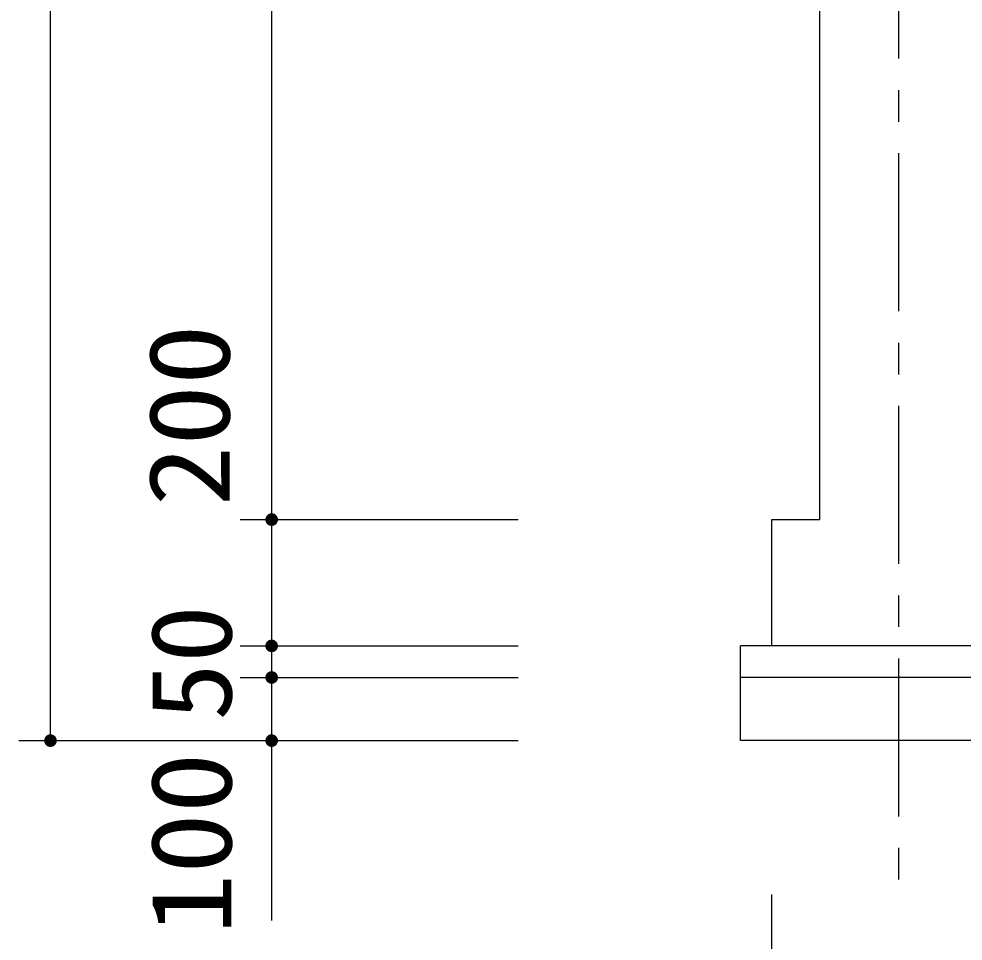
# Model space of a CAD drawing. Units: millimetres, scale not verified. Extents: x -14850 to 14850, y -10500 to 10500.
# Drawn here: x -1468 to 26, y -6492 to -5032 of the extents above; entities that cross this region are included whole.
import ezdxf
from ezdxf.enums import TextEntityAlignment as Align

# ---------------------------------------------------------------- set-up
doc = ezdxf.new("R2010")
doc.units = ezdxf.units.MM
doc.header["$LTSCALE"] = 50
doc.linetypes.add('CHAIN1', pattern=[8, 5, -1, 1, -1])
doc.layers.add('0-0_製作', color=5, linetype='Continuous', lineweight=25)
doc.layers.add('0-3_機器', color=3, linetype='Continuous', lineweight=25)
doc.styles.add('ＭＳ ゴシック', font='')
doc.styles.get('ＭＳ ゴシック').set_extended_font_data('MS Gothic')

msp = doc.modelspace()

# ---------------------------------------------------------------- linework, layer by layer
at = {"layer": '0-0_製作', "color": 2}
for p, q in [((-1418.22, -6174.86), (-1418.22, -3044.86)), ((-1068.22, -3294.86), (-1068.22, -5824.86)), ((-1118.22, -5824.86), (-678.28, -5824.86)), ((-1068.22, -5824.86), (-1068.22, -6024.86)), ((-1118.22, -6024.86), (-678.28, -6024.86)), ((-1068.22, -6024.86), (-1068.22, -6074.86)), ((-1118.22, -6074.86), (-678.28, -6074.86)), ((-1068.22, -6074.86), (-1068.22, -6174.86)), ((-1468.22, -6174.86), (-678.28, -6174.86)), ((-1068.22, -6174.86), (-1068.22, -6459.82)), ((-276.46, -7321.42), (-276.46, -6418.6))]:
    msp.add_line(p, q, dxfattribs=at)
at = {"layer": '0-0_製作'}
for points in [[(-1078.2, -5824.23), (-1068.22, -5824.86), (-1078.22, -5824.86)], [(-1078.22, -5824.86), (-1068.22, -5824.86), (-1078.14, -5826.11)], [(-1078.04, -5822.98), (-1068.22, -5824.86), (-1078.2, -5824.23)], [(-1078.14, -5826.11), (-1068.22, -5824.86), (-1077.91, -5827.34)], [(-1078.04, -5822.98), (-1068.22, -5814.86), (-1068.22, -5824.86)], [(-1077.73, -5821.77), (-1068.22, -5814.86), (-1078.04, -5822.98)], [(-1077.91, -5827.34), (-1068.22, -5824.86), (-1077.52, -5828.54)], [(-1077.27, -5820.6), (-1068.22, -5814.86), (-1077.73, -5821.77)], [(-1077.52, -5828.54), (-1068.22, -5824.86), (-1076.98, -5829.67)], [(-1076.66, -5819.5), (-1068.22, -5814.86), (-1077.27, -5820.6)], [(-1076.98, -5829.67), (-1068.22, -5824.86), (-1076.31, -5830.73)], [(-1075.93, -5818.48), (-1068.22, -5814.86), (-1076.66, -5819.5)], [(-1076.31, -5830.73), (-1068.22, -5824.86), (-1075.51, -5831.7)], [(-1075.07, -5817.57), (-1068.22, -5814.86), (-1075.93, -5818.48)], [(-1075.51, -5831.7), (-1068.22, -5824.86), (-1074.6, -5832.56)], [(-1074.1, -5816.77), (-1068.22, -5814.86), (-1075.07, -5817.57)], [(-1074.6, -5832.56), (-1068.22, -5824.86), (-1073.58, -5833.3)], [(-1073.04, -5816.09), (-1068.22, -5814.86), (-1074.1, -5816.77)], [(-1073.58, -5833.3), (-1068.22, -5824.86), (-1072.48, -5833.91)], [(-1071.9, -5815.56), (-1068.22, -5814.86), (-1073.04, -5816.09)], [(-1072.48, -5833.91), (-1068.22, -5824.86), (-1068.22, -5834.86)], [(-1070.71, -5815.17), (-1068.22, -5814.86), (-1071.9, -5815.56)], [(-1069.47, -5814.94), (-1068.22, -5814.86), (-1070.71, -5815.17)], [(-1068.22, -5814.86), (-1058.22, -5824.86), (-1068.22, -5824.86)], [(-1068.22, -5814.86), (-1058.3, -5823.6), (-1058.22, -5824.86)], [(-1068.22, -5814.86), (-1058.54, -5822.37), (-1058.3, -5823.6)], [(-1068.22, -5814.86), (-1058.92, -5821.18), (-1058.54, -5822.37)], [(-1068.22, -5814.86), (-1059.46, -5820.04), (-1058.92, -5821.18)], [(-1068.22, -5814.86), (-1060.13, -5818.98), (-1059.46, -5820.04)], [(-1068.22, -5814.86), (-1060.93, -5818.01), (-1060.13, -5818.98)], [(-1068.22, -5814.86), (-1061.85, -5817.15), (-1060.93, -5818.01)], [(-1068.22, -5814.86), (-1062.86, -5816.41), (-1061.85, -5817.15)], [(-1068.22, -5814.86), (-1063.96, -5815.81), (-1062.86, -5816.41)], [(-1068.22, -5814.86), (-1065.13, -5815.35), (-1063.96, -5815.81)], [(-1067.59, -5814.88), (-1065.13, -5815.35), (-1068.22, -5814.86)], [(-1068.22, -5824.86), (-1066.97, -5834.78), (-1068.22, -5834.86)], [(-1068.22, -5824.86), (-1065.73, -5834.54), (-1066.97, -5834.78)], [(-1068.22, -5824.86), (-1064.54, -5834.15), (-1065.73, -5834.54)], [(-1068.22, -5824.86), (-1063.4, -5833.62), (-1064.54, -5834.15)], [(-1068.22, -5824.86), (-1062.34, -5832.95), (-1063.4, -5833.62)], [(-1068.22, -5824.86), (-1061.38, -5832.15), (-1062.34, -5832.95)], [(-1068.22, -5824.86), (-1060.52, -5831.23), (-1061.38, -5832.15)], [(-1068.22, -5824.86), (-1059.78, -5830.22), (-1060.52, -5831.23)], [(-1068.22, -5824.86), (-1059.17, -5829.11), (-1059.78, -5830.22)], [(-1068.22, -5824.86), (-1058.71, -5827.95), (-1059.17, -5829.11)], [(-1068.22, -5824.86), (-1058.4, -5826.73), (-1058.71, -5827.95)], [(-1068.22, -5824.86), (-1058.24, -5825.48), (-1058.4, -5826.73)], [(-1058.22, -5824.86), (-1058.24, -5825.48), (-1068.22, -5824.86)], [(-1067.59, -5814.88), (-1066.35, -5815.03), (-1065.13, -5815.35)], [(-1072.48, -5833.91), (-1068.22, -5834.86), (-1071.31, -5834.37)], [(-1071.31, -5834.37), (-1068.85, -5834.84), (-1070.09, -5834.68)], [(-1071.31, -5834.37), (-1068.22, -5834.86), (-1068.85, -5834.84)], [(-1078.04, -6022.98), (-1068.22, -6014.86), (-1068.22, -6024.86)], [(-1077.73, -6021.77), (-1068.22, -6014.86), (-1078.04, -6022.98)], [(-1077.27, -6020.6), (-1068.22, -6014.86), (-1077.73, -6021.77)], [(-1076.66, -6019.5), (-1068.22, -6014.86), (-1077.27, -6020.6)], [(-1075.93, -6018.48), (-1068.22, -6014.86), (-1076.66, -6019.5)], [(-1075.07, -6017.57), (-1068.22, -6014.86), (-1075.93, -6018.48)], [(-1074.1, -6016.77), (-1068.22, -6014.86), (-1075.07, -6017.57)], [(-1073.04, -6016.09), (-1068.22, -6014.86), (-1074.1, -6016.77)], [(-1071.9, -6015.56), (-1068.22, -6014.86), (-1073.04, -6016.09)], [(-1070.71, -6015.17), (-1068.22, -6014.86), (-1071.9, -6015.56)], [(-1069.47, -6014.94), (-1068.22, -6014.86), (-1070.71, -6015.17)], [(-1068.22, -6014.86), (-1058.22, -6024.86), (-1068.22, -6024.86)], [(-1068.22, -6014.86), (-1058.3, -6023.6), (-1058.22, -6024.86)], [(-1068.22, -6014.86), (-1058.54, -6022.37), (-1058.3, -6023.6)], [(-1068.22, -6014.86), (-1058.92, -6021.18), (-1058.54, -6022.37)], [(-1068.22, -6014.86), (-1059.46, -6020.04), (-1058.92, -6021.18)], [(-1068.22, -6014.86), (-1060.13, -6018.98), (-1059.46, -6020.04)], [(-1068.22, -6014.86), (-1060.93, -6018.01), (-1060.13, -6018.98)], [(-1068.22, -6014.86), (-1061.85, -6017.15), (-1060.93, -6018.01)], [(-1068.22, -6014.86), (-1062.86, -6016.41), (-1061.85, -6017.15)], [(-1068.22, -6014.86), (-1063.96, -6015.81), (-1062.86, -6016.41)], [(-1068.22, -6014.86), (-1065.13, -6015.35), (-1063.96, -6015.81)], [(-1067.59, -6014.88), (-1065.13, -6015.35), (-1068.22, -6014.86)], [(-1067.59, -6014.88), (-1066.35, -6015.03), (-1065.13, -6015.35)], [(-1078.2, -6024.23), (-1068.22, -6024.86), (-1078.22, -6024.86)], [(-1078.22, -6024.86), (-1068.22, -6024.86), (-1078.14, -6026.11)], [(-1078.04, -6022.98), (-1068.22, -6024.86), (-1078.2, -6024.23)], [(-1078.14, -6026.11), (-1068.22, -6024.86), (-1077.91, -6027.34)], [(-1077.91, -6027.34), (-1068.22, -6024.86), (-1077.52, -6028.54)], [(-1077.52, -6028.54), (-1068.22, -6024.86), (-1076.98, -6029.67)], [(-1076.98, -6029.67), (-1068.22, -6024.86), (-1076.31, -6030.74)], [(-1076.31, -6030.74), (-1068.22, -6024.86), (-1075.51, -6031.7)], [(-1075.51, -6031.7), (-1068.22, -6024.86), (-1074.6, -6032.56)], [(-1074.6, -6032.56), (-1068.22, -6024.86), (-1073.58, -6033.3)], [(-1073.58, -6033.3), (-1068.22, -6024.86), (-1072.48, -6033.91)], [(-1072.48, -6033.91), (-1068.22, -6024.86), (-1068.22, -6034.86)], [(-1072.48, -6033.91), (-1068.22, -6034.86), (-1071.31, -6034.37)], [(-1071.31, -6034.37), (-1068.85, -6034.84), (-1070.09, -6034.68)], [(-1071.31, -6034.37), (-1068.22, -6034.86), (-1068.85, -6034.84)], [(-1068.22, -6024.86), (-1066.97, -6034.78), (-1068.22, -6034.86)], [(-1068.22, -6024.86), (-1065.73, -6034.54), (-1066.97, -6034.78)], [(-1068.22, -6024.86), (-1064.54, -6034.16), (-1065.73, -6034.54)], [(-1068.22, -6024.86), (-1063.4, -6033.62), (-1064.54, -6034.16)], [(-1068.22, -6024.86), (-1062.34, -6032.95), (-1063.4, -6033.62)], [(-1068.22, -6024.86), (-1061.38, -6032.15), (-1062.34, -6032.95)], [(-1068.22, -6024.86), (-1060.52, -6031.23), (-1061.38, -6032.15)], [(-1068.22, -6024.86), (-1059.78, -6030.22), (-1060.52, -6031.23)], [(-1068.22, -6024.86), (-1059.17, -6029.12), (-1059.78, -6030.22)], [(-1068.22, -6024.86), (-1058.71, -6027.95), (-1059.17, -6029.12)], [(-1068.22, -6024.86), (-1058.4, -6026.73), (-1058.71, -6027.95)], [(-1068.22, -6024.86), (-1058.24, -6025.49), (-1058.4, -6026.73)], [(-1058.22, -6024.86), (-1058.24, -6025.49), (-1068.22, -6024.86)], [(-1078.04, -6072.98), (-1068.22, -6064.86), (-1068.22, -6074.86)], [(-1077.73, -6071.77), (-1068.22, -6064.86), (-1078.04, -6072.98)], [(-1077.27, -6070.6), (-1068.22, -6064.86), (-1077.73, -6071.77)], [(-1076.66, -6069.5), (-1068.22, -6064.86), (-1077.27, -6070.6)], [(-1075.93, -6068.48), (-1068.22, -6064.86), (-1076.66, -6069.5)], [(-1075.07, -6067.57), (-1068.22, -6064.86), (-1075.93, -6068.48)], [(-1074.1, -6066.77), (-1068.22, -6064.86), (-1075.07, -6067.57)], [(-1073.04, -6066.09), (-1068.22, -6064.86), (-1074.1, -6066.77)], [(-1071.9, -6065.56), (-1068.22, -6064.86), (-1073.04, -6066.09)], [(-1070.71, -6065.17), (-1068.22, -6064.86), (-1071.9, -6065.56)], [(-1069.47, -6064.94), (-1068.22, -6064.86), (-1070.71, -6065.17)], [(-1068.22, -6064.86), (-1058.22, -6074.86), (-1068.22, -6074.86)], [(-1068.22, -6064.86), (-1058.3, -6073.6), (-1058.22, -6074.86)], [(-1068.22, -6064.86), (-1058.54, -6072.37), (-1058.3, -6073.6)], [(-1068.22, -6064.86), (-1058.92, -6071.18), (-1058.54, -6072.37)], [(-1068.22, -6064.86), (-1059.46, -6070.04), (-1058.92, -6071.18)], [(-1068.22, -6064.86), (-1060.13, -6068.98), (-1059.46, -6070.04)], [(-1068.22, -6064.86), (-1060.93, -6068.01), (-1060.13, -6068.98)], [(-1068.22, -6064.86), (-1061.85, -6067.15), (-1060.93, -6068.01)], [(-1068.22, -6064.86), (-1062.86, -6066.41), (-1061.85, -6067.15)], [(-1068.22, -6064.86), (-1063.96, -6065.81), (-1062.86, -6066.41)], [(-1068.22, -6064.86), (-1065.13, -6065.35), (-1063.96, -6065.81)], [(-1067.59, -6064.88), (-1065.13, -6065.35), (-1068.22, -6064.86)], [(-1067.59, -6064.88), (-1066.35, -6065.03), (-1065.13, -6065.35)], [(-1078.2, -6074.23), (-1068.22, -6074.86), (-1078.22, -6074.86)], [(-1078.22, -6074.86), (-1068.22, -6074.86), (-1078.14, -6076.11)], [(-1078.04, -6072.98), (-1068.22, -6074.86), (-1078.2, -6074.23)], [(-1078.14, -6076.11), (-1068.22, -6074.86), (-1077.91, -6077.34)], [(-1077.91, -6077.34), (-1068.22, -6074.86), (-1077.52, -6078.54)], [(-1077.52, -6078.54), (-1068.22, -6074.86), (-1076.98, -6079.67)], [(-1076.98, -6079.67), (-1068.22, -6074.86), (-1076.31, -6080.74)], [(-1076.31, -6080.74), (-1068.22, -6074.86), (-1075.51, -6081.7)], [(-1075.51, -6081.7), (-1068.22, -6074.86), (-1074.6, -6082.56)], [(-1074.6, -6082.56), (-1068.22, -6074.86), (-1073.58, -6083.3)], [(-1073.58, -6083.3), (-1068.22, -6074.86), (-1072.48, -6083.91)], [(-1072.48, -6083.91), (-1068.22, -6074.86), (-1068.22, -6084.86)], [(-1068.22, -6074.86), (-1066.97, -6084.78), (-1068.22, -6084.86)], [(-1068.22, -6074.86), (-1065.73, -6084.54), (-1066.97, -6084.78)], [(-1068.22, -6074.86), (-1064.54, -6084.16), (-1065.73, -6084.54)], [(-1068.22, -6074.86), (-1063.4, -6083.62), (-1064.54, -6084.16)], [(-1068.22, -6074.86), (-1062.34, -6082.95), (-1063.4, -6083.62)], [(-1068.22, -6074.86), (-1061.38, -6082.15), (-1062.34, -6082.95)], [(-1068.22, -6074.86), (-1060.52, -6081.23), (-1061.38, -6082.15)], [(-1068.22, -6074.86), (-1059.78, -6080.22), (-1060.52, -6081.23)], [(-1068.22, -6074.86), (-1059.17, -6079.12), (-1059.78, -6080.22)], [(-1068.22, -6074.86), (-1058.71, -6077.95), (-1059.17, -6079.12)], [(-1068.22, -6074.86), (-1058.4, -6076.73), (-1058.71, -6077.95)], [(-1068.22, -6074.86), (-1058.24, -6075.49), (-1058.4, -6076.73)], [(-1058.22, -6074.86), (-1058.24, -6075.49), (-1068.22, -6074.86)], [(-1072.48, -6083.91), (-1068.22, -6084.86), (-1071.31, -6084.37)], [(-1071.31, -6084.37), (-1068.85, -6084.84), (-1070.09, -6084.68)], [(-1071.31, -6084.37), (-1068.22, -6084.86), (-1068.85, -6084.84)], [(-1427.73, -6171.77), (-1418.22, -6164.86), (-1418.22, -6174.86)], [(-1427.27, -6170.6), (-1418.22, -6164.86), (-1427.73, -6171.77)], [(-1426.66, -6169.5), (-1418.22, -6164.86), (-1427.27, -6170.6)], [(-1425.93, -6168.48), (-1418.22, -6164.86), (-1426.66, -6169.5)], [(-1425.07, -6167.57), (-1418.22, -6164.86), (-1425.93, -6168.48)], [(-1424.1, -6166.77), (-1418.22, -6164.86), (-1425.07, -6167.57)], [(-1423.04, -6166.09), (-1418.22, -6164.86), (-1424.1, -6166.77)], [(-1421.9, -6165.56), (-1418.22, -6164.86), (-1423.04, -6166.09)], [(-1420.71, -6165.17), (-1418.22, -6164.86), (-1421.9, -6165.56)], [(-1419.47, -6164.94), (-1418.22, -6164.86), (-1420.71, -6165.17)], [(-1418.22, -6164.86), (-1408.22, -6174.86), (-1418.22, -6174.86)], [(-1418.22, -6164.86), (-1408.3, -6173.6), (-1408.22, -6174.86)], [(-1418.22, -6164.86), (-1408.54, -6172.37), (-1408.3, -6173.6)], [(-1418.22, -6164.86), (-1408.92, -6171.18), (-1408.54, -6172.37)], [(-1418.22, -6164.86), (-1409.46, -6170.04), (-1408.92, -6171.18)], [(-1418.22, -6164.86), (-1410.13, -6168.98), (-1409.46, -6170.04)], [(-1418.22, -6164.86), (-1410.93, -6168.01), (-1410.13, -6168.98)], [(-1418.22, -6164.86), (-1411.85, -6167.15), (-1410.93, -6168.01)], [(-1418.22, -6164.86), (-1412.86, -6166.41), (-1411.85, -6167.15)], [(-1418.22, -6164.86), (-1413.96, -6165.81), (-1412.86, -6166.41)], [(-1417.59, -6164.88), (-1413.96, -6165.81), (-1418.22, -6164.86)], [(-1417.59, -6164.88), (-1415.13, -6165.35), (-1413.96, -6165.81)], [(-1416.35, -6165.03), (-1415.13, -6165.35), (-1417.59, -6164.88)], [(-1078.04, -6172.98), (-1068.22, -6164.86), (-1068.22, -6174.86)], [(-1077.73, -6171.77), (-1068.22, -6164.86), (-1078.04, -6172.98)], [(-1077.27, -6170.6), (-1068.22, -6164.86), (-1077.73, -6171.77)], [(-1076.66, -6169.5), (-1068.22, -6164.86), (-1077.27, -6170.6)], [(-1075.93, -6168.48), (-1068.22, -6164.86), (-1076.66, -6169.5)], [(-1075.07, -6167.57), (-1068.22, -6164.86), (-1075.93, -6168.48)], [(-1074.1, -6166.77), (-1068.22, -6164.86), (-1075.07, -6167.57)], [(-1073.04, -6166.09), (-1068.22, -6164.86), (-1074.1, -6166.77)], [(-1071.9, -6165.56), (-1068.22, -6164.86), (-1073.04, -6166.09)], [(-1070.71, -6165.17), (-1068.22, -6164.86), (-1071.9, -6165.56)], [(-1069.47, -6164.94), (-1068.22, -6164.86), (-1070.71, -6165.17)], [(-1068.22, -6164.86), (-1058.22, -6174.86), (-1068.22, -6174.86)], [(-1068.22, -6164.86), (-1058.3, -6173.6), (-1058.22, -6174.86)], [(-1068.22, -6164.86), (-1058.54, -6172.37), (-1058.3, -6173.6)], [(-1068.22, -6164.86), (-1058.92, -6171.18), (-1058.54, -6172.37)], [(-1068.22, -6164.86), (-1059.46, -6170.04), (-1058.92, -6171.18)], [(-1068.22, -6164.86), (-1060.13, -6168.98), (-1059.46, -6170.04)], [(-1068.22, -6164.86), (-1060.93, -6168.01), (-1060.13, -6168.98)], [(-1068.22, -6164.86), (-1061.85, -6167.15), (-1060.93, -6168.01)], [(-1068.22, -6164.86), (-1062.86, -6166.41), (-1061.85, -6167.15)], [(-1068.22, -6164.86), (-1063.96, -6165.81), (-1062.86, -6166.41)], [(-1068.22, -6164.86), (-1065.13, -6165.35), (-1063.96, -6165.81)], [(-1067.59, -6164.88), (-1065.13, -6165.35), (-1068.22, -6164.86)], [(-1067.59, -6164.88), (-1066.35, -6165.03), (-1065.13, -6165.35)], [(-1428.2, -6174.23), (-1418.22, -6174.86), (-1428.22, -6174.86)], [(-1428.22, -6174.86), (-1418.22, -6174.86), (-1428.14, -6176.11)], [(-1428.04, -6172.98), (-1418.22, -6174.86), (-1428.2, -6174.23)], [(-1428.14, -6176.11), (-1418.22, -6174.86), (-1427.91, -6177.34)], [(-1427.73, -6171.77), (-1418.22, -6174.86), (-1428.04, -6172.98)], [(-1427.91, -6177.34), (-1418.22, -6174.86), (-1427.52, -6178.54)], [(-1427.52, -6178.54), (-1418.22, -6174.86), (-1426.98, -6179.67)], [(-1426.98, -6179.67), (-1418.22, -6174.86), (-1426.31, -6180.73)], [(-1426.31, -6180.73), (-1418.22, -6174.86), (-1425.51, -6181.7)], [(-1425.51, -6181.7), (-1418.22, -6174.86), (-1424.6, -6182.56)], [(-1424.6, -6182.56), (-1418.22, -6174.86), (-1423.58, -6183.3)], [(-1423.58, -6183.3), (-1418.22, -6174.86), (-1418.22, -6184.86)], [(-1423.58, -6183.3), (-1418.22, -6184.86), (-1422.48, -6183.91)], [(-1422.48, -6183.91), (-1418.85, -6184.84), (-1421.31, -6184.37)], [(-1422.48, -6183.91), (-1418.22, -6184.86), (-1418.85, -6184.84)], [(-1421.31, -6184.37), (-1418.85, -6184.84), (-1420.09, -6184.68)], [(-1418.22, -6174.86), (-1416.97, -6184.78), (-1418.22, -6184.86)], [(-1418.22, -6174.86), (-1415.73, -6184.54), (-1416.97, -6184.78)], [(-1418.22, -6174.86), (-1414.54, -6184.15), (-1415.73, -6184.54)], [(-1418.22, -6174.86), (-1413.4, -6183.62), (-1414.54, -6184.15)], [(-1418.22, -6174.86), (-1412.34, -6182.95), (-1413.4, -6183.62)], [(-1418.22, -6174.86), (-1411.38, -6182.15), (-1412.34, -6182.95)], [(-1418.22, -6174.86), (-1410.52, -6181.23), (-1411.38, -6182.15)], [(-1418.22, -6174.86), (-1409.78, -6180.22), (-1410.52, -6181.23)], [(-1418.22, -6174.86), (-1409.17, -6179.11), (-1409.78, -6180.22)], [(-1418.22, -6174.86), (-1408.71, -6177.95), (-1409.17, -6179.11)], [(-1418.22, -6174.86), (-1408.4, -6176.73), (-1408.71, -6177.95)], [(-1408.22, -6174.86), (-1408.4, -6176.73), (-1418.22, -6174.86)], [(-1408.22, -6174.86), (-1408.24, -6175.48), (-1408.4, -6176.73)], [(-1078.2, -6174.23), (-1068.22, -6174.86), (-1078.22, -6174.86)], [(-1078.22, -6174.86), (-1068.22, -6174.86), (-1078.14, -6176.11)], [(-1078.04, -6172.98), (-1068.22, -6174.86), (-1078.2, -6174.23)], [(-1078.14, -6176.11), (-1068.22, -6174.86), (-1077.91, -6177.34)], [(-1077.91, -6177.34), (-1068.22, -6174.86), (-1077.52, -6178.54)], [(-1077.52, -6178.54), (-1068.22, -6174.86), (-1076.98, -6179.67)], [(-1076.98, -6179.67), (-1068.22, -6174.86), (-1076.31, -6180.73)], [(-1076.31, -6180.73), (-1068.22, -6174.86), (-1075.51, -6181.7)], [(-1075.51, -6181.7), (-1068.22, -6174.86), (-1074.6, -6182.56)], [(-1074.6, -6182.56), (-1068.22, -6174.86), (-1073.58, -6183.3)], [(-1073.58, -6183.3), (-1068.22, -6174.86), (-1072.48, -6183.91)], [(-1072.48, -6183.91), (-1068.22, -6174.86), (-1068.22, -6184.86)], [(-1072.48, -6183.91), (-1068.22, -6184.86), (-1071.31, -6184.37)], [(-1071.31, -6184.37), (-1068.85, -6184.84), (-1070.09, -6184.68)], [(-1071.31, -6184.37), (-1068.22, -6184.86), (-1068.85, -6184.84)], [(-1068.22, -6174.86), (-1066.97, -6184.78), (-1068.22, -6184.86)], [(-1068.22, -6174.86), (-1065.73, -6184.54), (-1066.97, -6184.78)], [(-1068.22, -6174.86), (-1064.54, -6184.15), (-1065.73, -6184.54)], [(-1068.22, -6174.86), (-1063.4, -6183.62), (-1064.54, -6184.15)], [(-1068.22, -6174.86), (-1062.34, -6182.95), (-1063.4, -6183.62)], [(-1068.22, -6174.86), (-1061.38, -6182.15), (-1062.34, -6182.95)], [(-1068.22, -6174.86), (-1060.52, -6181.23), (-1061.38, -6182.15)], [(-1068.22, -6174.86), (-1059.78, -6180.22), (-1060.52, -6181.23)], [(-1068.22, -6174.86), (-1059.17, -6179.11), (-1059.78, -6180.22)], [(-1068.22, -6174.86), (-1058.71, -6177.95), (-1059.17, -6179.11)], [(-1068.22, -6174.86), (-1058.4, -6176.73), (-1058.71, -6177.95)], [(-1068.22, -6174.86), (-1058.24, -6175.48), (-1058.4, -6176.73)], [(-1058.22, -6174.86), (-1058.24, -6175.48), (-1068.22, -6174.86)]]:
    msp.add_solid(points, dxfattribs=at)
at = {"layer": '0-3_機器', "color": 2, "linetype": 'CHAIN1'}
msp.add_line((-76.46, -2844.86), (-76.46, -6394.55), dxfattribs=at)
at = {"layer": '0-3_機器', "color": 2}
for p, q in [((-201.46, -3244.86), (-201.46, -5824.86)), ((-276.46, -6024.86), (-276.46, -5824.86)), ((-276.46, -5824.86), (-201.46, -5824.86)), ((2973.54, -6024.86), (-326.46, -6024.86)), ((-326.46, -6174.86), (-326.46, -6024.86)), ((2973.54, -6074.86), (-326.46, -6074.86))]:
    msp.add_line(p, q, dxfattribs=at)
msp.add_lwpolyline([(2973.54, -6024.86), (2973.54, -6174.86), (-326.46, -6174.86)], dxfattribs=at)

# ---------------------------------------------------------------- texts
at = {"layer": '0-0_製作', "color": 4, "style": 'ＭＳ ゴシック'}
for s, width, p in [('200', 1.1, (-1096.37, -5803.92)), ('50', 1.05, (-1093.22, -6143.61)), ('100', 1.1, (-1093.33, -6481.95))]:
    msp.add_text(s, height=128.4, rotation=90, dxfattribs=dict(at, width=width)).set_placement(p, align=Align.BOTTOM_LEFT)

doc.saveas('drawing.dxf')
